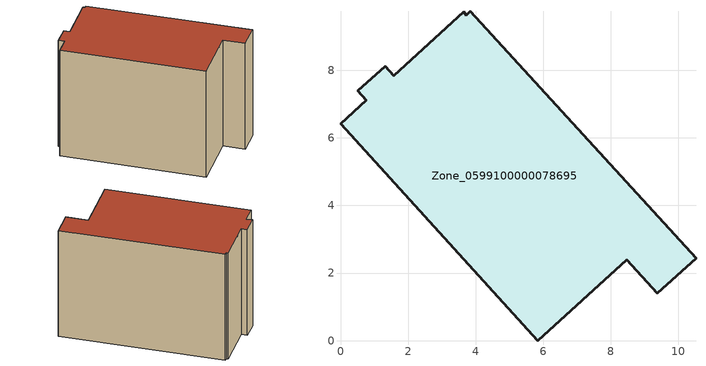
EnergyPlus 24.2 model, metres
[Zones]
Zone_0599100000078695
 floor ground (C_G): 3.85,9.75 10.52,2.44 9.38,1.4 8.47,2.4 5.84,0 0,6.42 0.76,7.12 0.51,7.39 1.32,8.12 1.57,7.84 3.65,9.74 3.72,9.64 z0
 wall outside (C_F): 0.76,7.12 0,6.42 5.84,0 8.47,2.4 9.38,1.4 10.52,2.44 3.85,9.75 3.72,9.64 3.65,9.74 1.57,7.84 1.32,8.12 0.51,7.39 0.76,7.12 z0:7.08
 roof outside (C_R): 3.85,9.75 3.72,9.64 3.65,9.74 1.57,7.84 1.32,8.12 0.51,7.39 0.76,7.12 0,6.42 5.84,0 8.47,2.4 9.38,1.4 10.52,2.44 z7.08
[BUILDING]
Pand.0599100000078695: North Axis=0; Terrain=City; Loads Convergence Tolerance Value=0.04; Temperature Convergence Tolerance Value=0.4; Solar Distribution=FullExterior; Maximum Number of Warmup Days=25; Minimum Number of Warmup Days=1
[Site:Location]
Rotterdam.The.Hague.AP_ZH_NLD Design_Conditions: Latitude=51.96; Longitude=4.45; Time Zone=1; Elevation=-4.5
[SITE:GROUNDTEMPERATURE:BUILDINGSURFACE]
18, 18, 18, 18, 18, 18, 18, 18, 18, 18, 18, 18
[MATERIAL] Thermal Absorptance=0.9; Solar Absorptance=0.7; Visible Absorptance=0.7
Name | Roughness | Thickness | Conductivity | Density | Specific Heat
G.TI.1975-1991 | MediumSmooth | 0.15 | 0.288461 | 540 | 1210
F.TI.1975-1991 | Rough | 0.3 | 0.230769 | 1920 | 840
R.TI.1975-1991 | MediumRough | 0.2 | 0.153846 | 1500 | 1000
[CONSTRUCTION]
C_G: G.TI.1975-1991
C_F: F.TI.1975-1991
C_R: R.TI.1975-1991
[ZONE]
Zone_0599100000078695: Type=1; Multiplier=1; Ceiling Height=Autocalculate; Volume=Autocalculate; Floor Area=autocalculate; Part of Total Floor Area=Yes
[ZONEINFILTRATION:DESIGNFLOWRATE]
Infil_Zone_0599100000078695: Zone or ZoneList or Space or SpaceList=Zone_0599100000078695; Schedule=AlwaysOn; Design Flow Rate Calculation Method=Flow/Area; Flow Rate per Floor Area=0.003; Constant Term Coefficient=1; Temperature Term Coefficient=0; Velocity Term Coefficient=0; Velocity Squared Term Coefficient=0
[HVACTEMPLATE:ZONE:IDEALLOADSAIRSYSTEM]
Zone_0599100000078695: Maximum Heating Supply Air Temperature=50; Minimum Cooling Supply Air Temperature=13; Maximum Heating Supply Air Humidity Ratio=0.0156; Minimum Cooling Supply Air Humidity Ratio=0.0077; Heating Limit=NoLimit; Cooling Limit=NoLimit; Dehumidification Control Type=ConstantSensibleHeatRatio; Cooling Sensible Heat Ratio=0.7; Dehumidification Setpoint=60; Humidification Control Type=None; Humidification Setpoint=30; Outdoor Air Method=None; Outdoor Air Flow Rate per Person=0.00944; Outdoor Air Flow Rate per Zone Floor Area=0; Outdoor Air Flow Rate per Zone=0; Demand Controlled Ventilation Type=None; Outdoor Air Economizer Type=NoEconomizer; Heat Recovery Type=None; Sensible Heat Recovery Effectiveness=0.7; Latent Heat Recovery Effectiveness=0.65
[ZONECONTROL:THERMOSTAT]
ThermostatControl_Zone_0599100000078695: Zone or ZoneList=Zone_0599100000078695; Control Type Schedule=DualSetpointControlType; Control 1=Thermostat_Zone_0599100000078695; Temperature Difference Between Cutout And Setpoint=0
[THERMOSTATSETPOINT:DUALSETPOINT]
Thermostat_Zone_0599100000078695: Heating Setpoint Temperature Schedule=HeatingSetpoint_Zone_0599100000078695; Cooling Setpoint Temperature Schedule=CoolingSetpoint_Zone_0599100000078695
[SCHEDULE:COMPACT]
HeatingSetpoint_Zone_0599100000078695: Through: 12/31, For: AllDays, Until: 24:00, 21
CoolingSetpoint_Zone_0599100000078695: Through: 12/31, For: AllDays, Until: 24:00, 24
DualSetpointControlType: Through: 12/31, For: AllDays, Until: 24:00, 4
AlwaysOn: Through: 12/31, For: AllDays, Until: 24:00, 1
